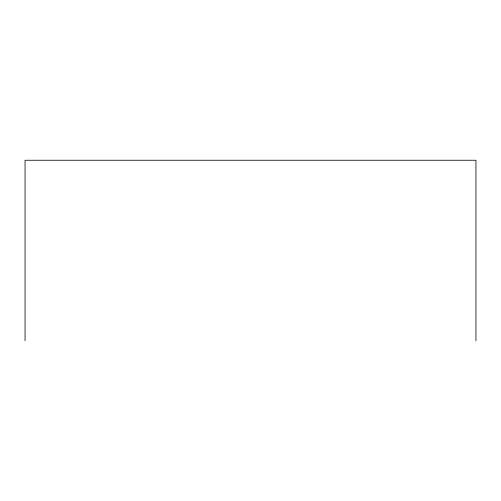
<?xml version="1.0" encoding="UTF-8"?>
<svg xmlns="http://www.w3.org/2000/svg" width="501" height="501" viewBox="0 0 501 501"><rect width="100%" height="100%" fill="white"/><g stroke="black" fill="none" stroke-linecap="round" stroke-linejoin="round"><path stroke-width="0.75" d="M475.95 340.749L475.95 160.251L25.05 160.251L25.05 340.749"/></g></svg>
